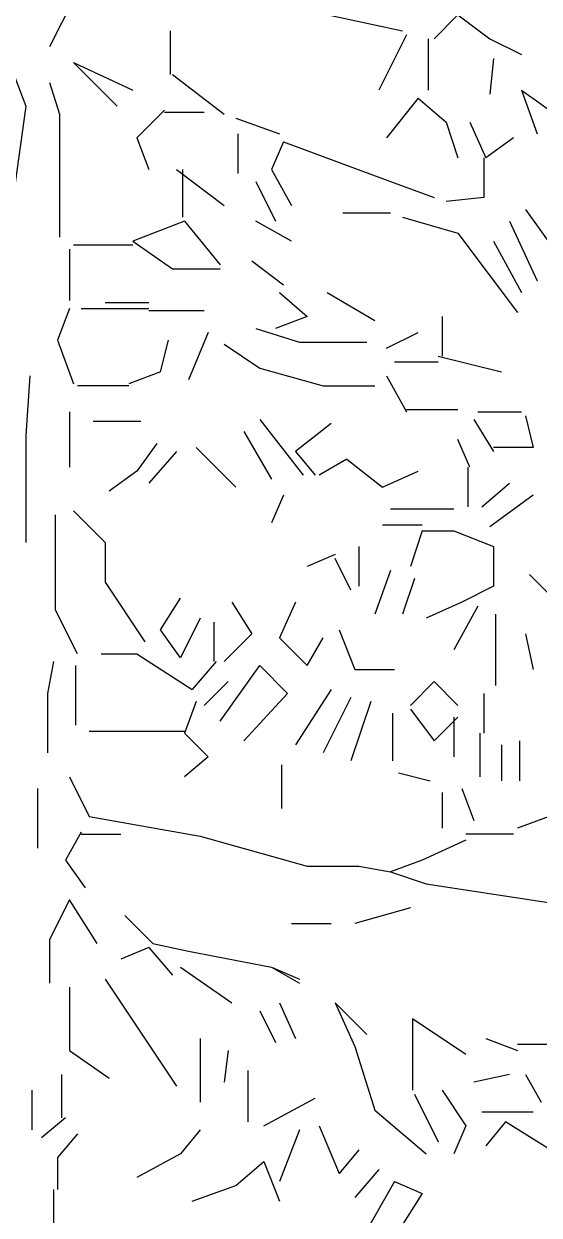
# Model space of a CAD drawing. Header units: millimetres. Extents: x 79741 to 173011, y 86123 to 135501.
# Drawn here: x 122199 to 122847, y 98175 to 99672 of the extents above; entities that cross this region are included whole.
import ezdxf

# ---------------------------------------------------------------- set-up
doc = ezdxf.new("R2010")
doc.units = ezdxf.units.MM

# ---------------------------------------------------------------- blocks, each defined once
blk = doc.blocks.new('A$C53ED0D15')
at = {"linetype": 'Continuous'}
for p, q in [((2697.5, 6788.6), (2916.9, 6741.3)), ((2503.1, 6781.2), (2473.1, 6721.3)), ((2986.7, 6761.2), (2956.8, 6731.3)), ((2986.7, 6761.2), (3026.6, 6731.3)), ((2625.2, 6686.4), (2625.2, 6741.3)), ((2625.2, 6686.4), (2625.2, 6741.3)), ((2625.2, 6686.4), (2625.2, 6741.3)), ((2921.9, 6736.3), (2887, 6666.5)), ((2921.9, 6736.3), (2887, 6666.5)), ((2949.3, 6731.3), (2949.3, 6666.5)), ((3026.6, 6731.3), (3066.5, 6711.4)), ((2503.1, 6701.4), (2557.9, 6646.5)), ((2503.1, 6701.4), (2557.9, 6646.5)), ((2503.1, 6701.4), (2557.9, 6646.5)), ((2503.1, 6701.4), (2557.9, 6646.5)), ((2503.1, 6701.4), (2557.9, 6646.5)), ((2503.1, 6701.4), (2577.8, 6666.5)), ((2503.1, 6701.4), (2577.8, 6666.5)), ((2503.1, 6701.4), (2577.8, 6666.5)), ((3031.6, 6706.4), (3026.6, 6661.5)), ((3031.6, 6706.4), (3026.6, 6661.5)), ((3031.6, 6706.4), (3026.6, 6661.5)), ((2428.3, 6686.4), (2443.2, 6646.5)), ((2627.7, 6686.4), (2692.5, 6636.6)), ((2473.1, 6676.5), (2485.6, 6636.6)), ((3066.5, 6666.5), (3116.3, 6631.6)), ((3066.5, 6666.5), (3086.4, 6611.6)), ((2936.8, 6656.5), (2897, 6606.7)), ((2936.8, 6656.5), (2897, 6606.7)), ((2936.8, 6656.5), (2971.8, 6626.6)), ((2443.2, 6646.5), (2423.3, 6501.9)), ((2485.6, 6636.6), (2485.6, 6482)), ((2617.7, 6641.6), (2582.8, 6606.7)), ((2617.7, 6641.6), (2582.8, 6606.7)), ((2617.7, 6641.6), (2582.8, 6606.7)), ((2617.7, 6641.6), (2582.8, 6606.7)), ((2617.7, 6641.6), (2582.8, 6606.7)), ((2617.7, 6641.6), (2582.8, 6606.7)), ((2617.7, 6641.6), (2582.8, 6606.7)), ((2617.7, 6641.6), (2582.8, 6606.7)), ((2617.7, 6639.1), (2667.6, 6639.1)), ((2707.5, 6631.6), (2762.3, 6611.6)), ((2707.5, 6631.6), (2762.3, 6611.6)), ((2707.5, 6631.6), (2762.3, 6611.6)), ((2707.5, 6631.6), (2762.3, 6611.6)), ((2971.8, 6626.6), (2986.7, 6581.7)), ((3001.7, 6626.6), (3021.6, 6581.7)), ((2582.8, 6606.7), (2597.8, 6566.8)), ((2710, 6611.6), (2710, 6561.8)), ((3056.5, 6606.7), (3021.6, 6581.7)), ((2767.3, 6601.7), (2752.4, 6566.8)), ((2767.3, 6601.7), (2902, 6551.8)), ((2767.3, 6601.7), (2902, 6551.8)), ((2767.3, 6601.7), (2902, 6551.8)), ((2767.3, 6601.7), (2902, 6551.8)), ((2767.3, 6601.7), (2902, 6551.8)), ((2767.3, 6601.7), (2902, 6551.8)), ((2767.3, 6601.7), (2902, 6551.8)), ((2767.3, 6601.7), (2902, 6551.8)), ((3019.1, 6581.7), (3019.1, 6531.9)), ((2632.7, 6566.8), (2692.5, 6521.9)), ((2640.2, 6566.8), (2640.2, 6506.9)), ((2640.2, 6566.8), (2640.2, 6506.9)), ((2640.2, 6566.8), (2640.2, 6506.9)), ((2752.4, 6566.8), (2777.3, 6521.9)), ((2752.4, 6566.8), (2777.3, 6521.9)), ((2752.4, 6566.8), (2777.3, 6521.9)), ((2732.4, 6551.8), (2757.3, 6501.9)), ((2732.4, 6551.8), (2757.3, 6501.9)), ((2902, 6551.8), (2956.8, 6531.9)), ((2902, 6551.8), (2956.8, 6531.9)), ((2902, 6551.8), (2956.8, 6531.9)), ((2902, 6551.8), (2956.8, 6531.9)), ((2902, 6551.8), (2956.8, 6531.9)), ((3019.1, 6531.9), (2971.8, 6526.9)), ((3071.5, 6516.9), (3146.3, 6412.2)), ((3071.5, 6516.9), (3146.3, 6412.2)), ((3071.5, 6516.9), (3146.3, 6412.2)), ((2642.7, 6501.9), (2577.8, 6477)), ((2642.7, 6501.9), (2687.5, 6447.1)), ((2642.7, 6501.9), (2687.5, 6447.1)), ((2642.7, 6501.9), (2687.5, 6447.1)), ((2777.3, 6477), (2732.4, 6501.9)), ((2902, 6511.9), (2842.1, 6511.9)), ((2916.9, 6506.9), (2986.7, 6487)), ((2916.9, 6506.9), (2986.7, 6487)), ((2916.9, 6506.9), (2986.7, 6487)), ((3051.5, 6501.9), (3086.4, 6427.1)), ((2986.7, 6487), (3061.5, 6387.3)), ((2986.7, 6487), (3061.5, 6387.3)), ((2986.7, 6487), (3061.5, 6387.3)), ((2577.8, 6472), (2503.1, 6472)), ((2577.8, 6477), (2627.7, 6442.1)), ((2577.8, 6477), (2627.7, 6442.1)), ((2577.8, 6477), (2627.7, 6442.1)), ((3031.6, 6477), (3066.5, 6412.2)), ((2498.1, 6467), (2498.1, 6402.2)), ((2498.1, 6467), (2498.1, 6402.2)), ((2498.1, 6467), (2498.1, 6402.2)), ((2498.1, 6467), (2498.1, 6402.2)), ((2498.1, 6467), (2498.1, 6402.2)), ((2627.7, 6442.1), (2687.5, 6442.1)), ((2627.7, 6442.1), (2687.5, 6442.1)), ((2627.7, 6442.1), (2687.5, 6442.1)), ((2727.4, 6452.1), (2767.3, 6422.2)), ((2727.4, 6452.1), (2767.3, 6422.2)), ((2762.3, 6412.2), (2797.2, 6382.3)), ((2822.2, 6412.2), (2882, 6377.3)), ((2542.9, 6399.7), (2597.8, 6399.7)), ((2498.1, 6392.2), (2483.1, 6352.4)), ((2498.1, 6392.2), (2483.1, 6352.4)), ((2513, 6392.2), (2597.8, 6392.2)), ((2597.8, 6389.8), (2667.6, 6389.8)), ((2797.2, 6382.3), (2757.3, 6367.3)), ((2797.2, 6382.3), (2757.3, 6367.3)), ((2966.8, 6382.3), (2966.8, 6332.4)), ((2966.8, 6382.3), (2966.8, 6332.4)), ((2732.4, 6367.3), (2787.3, 6349.9)), ((2732.4, 6367.3), (2787.3, 6349.9)), ((2483.1, 6352.4), (2503.1, 6297.5)), ((2483.1, 6352.4), (2503.1, 6297.5)), ((2612.7, 6312.5), (2622.7, 6352.4)), ((2612.7, 6312.5), (2622.7, 6352.4)), ((2672.6, 6362.3), (2647.7, 6302.5)), ((2672.6, 6362.3), (2647.7, 6302.5)), ((2672.6, 6362.3), (2647.7, 6302.5)), ((2672.6, 6362.3), (2647.7, 6302.5)), ((2672.6, 6362.3), (2647.7, 6302.5)), ((2787.3, 6349.9), (2872, 6349.9)), ((2787.3, 6349.9), (2872, 6349.9)), ((2897, 6342.4), (2936.8, 6362.3)), ((2897, 6342.4), (2936.8, 6362.3)), ((2692.5, 6347.4), (2737.4, 6317.5)), ((2961.8, 6324.9), (2906.9, 6324.9)), ((2961.8, 6324.9), (2906.9, 6324.9)), ((2961.8, 6332.4), (3041.6, 6312.5)), ((2961.8, 6332.4), (3041.6, 6312.5)), ((2961.8, 6332.4), (3041.6, 6312.5)), ((2961.8, 6332.4), (3041.6, 6312.5)), ((2961.8, 6332.4), (3041.6, 6312.5)), ((2961.8, 6332.4), (3041.6, 6312.5)), ((2448.2, 6307.5), (2443.2, 6232.7)), ((2448.2, 6307.5), (2443.2, 6232.7)), ((2612.7, 6312.5), (2572.9, 6297.5)), ((2612.7, 6312.5), (2572.9, 6297.5)), ((2737.4, 6317.5), (2817.2, 6295)), ((2737.4, 6317.5), (2817.2, 6295)), ((2897, 6307.5), (2921.9, 6262.6)), ((2897, 6307.5), (2921.9, 6262.6)), ((2572.9, 6295), (2508, 6295)), ((2572.9, 6295), (2508, 6295)), ((2572.9, 6295), (2508, 6295)), ((2817.2, 6295), (2882, 6295)), ((2817.2, 6295), (2882, 6295)), ((2498.1, 6262.6), (2498.1, 6192.8)), ((2498.1, 6262.6), (2498.1, 6192.8)), ((2498.1, 6262.6), (2498.1, 6192.8)), ((2498.1, 6262.6), (2498.1, 6192.8)), ((2986.7, 6265.1), (2921.9, 6265.1)), ((2986.7, 6265.1), (2921.9, 6265.1)), ((3011.6, 6262.6), (3066.5, 6262.6)), ((2587.8, 6250.1), (2528, 6250.1)), ((2587.8, 6250.1), (2528, 6250.1)), ((2587.8, 6250.1), (2528, 6250.1)), ((2737.4, 6252.6), (2792.2, 6182.8)), ((2737.4, 6252.6), (2792.2, 6182.8)), ((2737.4, 6252.6), (2792.2, 6182.8)), ((2737.4, 6252.6), (2792.2, 6182.8)), ((2737.4, 6252.6), (2792.2, 6182.8)), ((2737.4, 6252.6), (2792.2, 6182.8)), ((2827.2, 6247.6), (2782.3, 6212.7)), ((3006.7, 6252.6), (3031.6, 6212.7)), ((3006.7, 6252.6), (3031.6, 6212.7)), ((3006.7, 6252.6), (3031.6, 6212.7)), ((3006.7, 6252.6), (3031.6, 6212.7)), ((3071.5, 6257.6), (3081.5, 6217.7)), ((2443.2, 6232.7), (2443.2, 6098.1)), ((2443.2, 6232.7), (2443.2, 6098.1)), ((2717.5, 6237.7), (2752.4, 6177.8)), ((2717.5, 6237.7), (2752.4, 6177.8)), ((2717.5, 6237.7), (2752.4, 6177.8)), ((2607.8, 6222.7), (2582.8, 6187.8)), ((2607.8, 6222.7), (2582.8, 6187.8)), ((2607.8, 6222.7), (2582.8, 6187.8)), ((2607.8, 6222.7), (2582.8, 6187.8)), ((2607.8, 6222.7), (2582.8, 6187.8)), ((2607.8, 6222.7), (2582.8, 6187.8)), ((2607.8, 6222.7), (2582.8, 6187.8)), ((2607.8, 6222.7), (2582.8, 6187.8)), ((2657.6, 6217.7), (2707.5, 6167.9)), ((3001.7, 6192.8), (2986.7, 6227.7)), ((3001.7, 6192.8), (2986.7, 6227.7)), ((3001.7, 6192.8), (2986.7, 6227.7)), ((3001.7, 6192.8), (2986.7, 6227.7)), ((3081.5, 6217.7), (3031.6, 6217.7)), ((2632.7, 6212.7), (2597.8, 6172.9)), ((2782.3, 6212.7), (2807.2, 6182.8)), ((2847.1, 6202.8), (2812.2, 6182.8)), ((2847.1, 6202.8), (2812.2, 6182.8)), ((2847.1, 6202.8), (2892, 6167.9)), ((2582.8, 6187.8), (2547.9, 6162.9)), ((2582.8, 6187.8), (2547.9, 6162.9)), ((2582.8, 6187.8), (2547.9, 6162.9)), ((2582.8, 6187.8), (2547.9, 6162.9)), ((2892, 6167.9), (2936.8, 6187.8)), ((2892, 6167.9), (2936.8, 6187.8)), ((2892, 6167.9), (2936.8, 6187.8)), ((2892, 6167.9), (2936.8, 6187.8)), ((2999.2, 6192.8), (2999.2, 6142.9)), ((3016.6, 6142.9), (3051.5, 6172.9)), ((2767.3, 6157.9), (2752.4, 6123)), ((3081.5, 6157.9), (3026.6, 6118)), ((2902, 6140.4), (2981.7, 6140.4)), ((2902, 6140.4), (2981.7, 6140.4)), ((2902, 6140.4), (2981.7, 6140.4)), ((2480.6, 6013.3), (2480.6, 6133)), ((2503.1, 6138), (2542.9, 6098.1)), ((2892, 6120.5), (2941.8, 6120.5)), ((2941.8, 6113), (2926.9, 6068.1)), ((2941.8, 6113), (2981.7, 6113)), ((2941.8, 6113), (2981.7, 6113)), ((2981.7, 6113), (3031.6, 6093.1)), ((2542.9, 6098.1), (2542.9, 6048.2)), ((2832.1, 6083.1), (2797.2, 6068.1)), ((2862, 6093.1), (2862, 6043.2)), ((2862, 6093.1), (2862, 6043.2)), ((3031.6, 6093.1), (3031.6, 6043.2)), ((2852.1, 6038.2), (2832.1, 6078.1)), ((2852.1, 6038.2), (2832.1, 6078.1)), ((2902, 6063.2), (2882, 6008.3)), ((2931.9, 6053.2), (2916.9, 6008.3)), ((2931.9, 6053.2), (2916.9, 6008.3)), ((3076.5, 6058.2), (3111.4, 6023.3)), ((2542.9, 6048.2), (2592.8, 5973.4)), ((3031.6, 6043.2), (2991.7, 6023.3)), ((2612.7, 5988.4), (2637.7, 6028.3)), ((2612.7, 5988.4), (2637.7, 6028.3)), ((2702.5, 6023.3), (2727.4, 5983.4)), ((2782.3, 6023.3), (2762.3, 5978.4)), ((2782.3, 6023.3), (2762.3, 5978.4)), ((2782.3, 6023.3), (2762.3, 5978.4)), ((2782.3, 6023.3), (2762.3, 5978.4)), ((2782.3, 6023.3), (2762.3, 5978.4)), ((2782.3, 6023.3), (2762.3, 5978.4)), ((2782.3, 6023.3), (2762.3, 5978.4)), ((2782.3, 6023.3), (2762.3, 5978.4)), ((2782.3, 6023.3), (2762.3, 5978.4)), ((2782.3, 6023.3), (2762.3, 5978.4)), ((2782.3, 6023.3), (2762.3, 5978.4)), ((2782.3, 6023.3), (2762.3, 5978.4)), ((2991.7, 6023.3), (2946.8, 6003.3)), ((2508, 5958.4), (2480.6, 6013.3)), ((3011.6, 6018.3), (2981.7, 5963.4)), ((3034.1, 6008.3), (3034.1, 5918.6)), ((2662.6, 6003.3), (2637.7, 5953.5)), ((2662.6, 6003.3), (2637.7, 5953.5)), ((2680.1, 5948.5), (2680.1, 5998.3)), ((2637.7, 5953.5), (2612.7, 5988.4)), ((2637.7, 5953.5), (2612.7, 5988.4)), ((2727.4, 5983.4), (2692.5, 5948.5)), ((2762.3, 5978.4), (2797.2, 5943.5)), ((2762.3, 5978.4), (2797.2, 5943.5)), ((2762.3, 5978.4), (2797.2, 5943.5)), ((2762.3, 5978.4), (2797.2, 5943.5)), ((2762.3, 5978.4), (2797.2, 5943.5)), ((2762.3, 5978.4), (2797.2, 5943.5)), ((2762.3, 5978.4), (2797.2, 5943.5)), ((2762.3, 5978.4), (2797.2, 5943.5)), ((2762.3, 5978.4), (2797.2, 5943.5)), ((2762.3, 5978.4), (2797.2, 5943.5)), ((2762.3, 5978.4), (2797.2, 5943.5)), ((2762.3, 5978.4), (2797.2, 5943.5)), ((2797.2, 5943.5), (2817.2, 5978.4)), ((2797.2, 5943.5), (2817.2, 5978.4)), ((2797.2, 5943.5), (2817.2, 5978.4)), ((2797.2, 5943.5), (2817.2, 5978.4)), ((2797.2, 5943.5), (2817.2, 5978.4)), ((2797.2, 5943.5), (2817.2, 5978.4)), ((2797.2, 5943.5), (2817.2, 5978.4)), ((2797.2, 5943.5), (2817.2, 5978.4)), ((2797.2, 5943.5), (2817.2, 5978.4)), ((2797.2, 5943.5), (2817.2, 5978.4)), ((2797.2, 5943.5), (2817.2, 5978.4)), ((2797.2, 5943.5), (2817.2, 5978.4)), ((2837.1, 5988.4), (2857.1, 5938.5)), ((2837.1, 5988.4), (2857.1, 5938.5)), ((3071.5, 5983.4), (3081.5, 5938.5)), ((2538, 5958.4), (2582.8, 5958.4)), ((2582.8, 5958.4), (2652.6, 5913.6)), ((2478.1, 5948.5), (2470.6, 5908.6)), ((2505.5, 5943.5), (2505.5, 5868.7)), ((2682.5, 5948.5), (2652.6, 5913.6)), ((2687.5, 5873.7), (2737.4, 5943.5)), ((2687.5, 5873.7), (2737.4, 5943.5)), ((2687.5, 5873.7), (2737.4, 5943.5)), ((2687.5, 5873.7), (2737.4, 5943.5)), ((2687.5, 5873.7), (2737.4, 5943.5)), ((2737.4, 5943.5), (2772.3, 5908.6)), ((2737.4, 5943.5), (2772.3, 5908.6)), ((2737.4, 5943.5), (2772.3, 5908.6)), ((2737.4, 5943.5), (2772.3, 5908.6)), ((2737.4, 5943.5), (2772.3, 5908.6)), ((2857.1, 5938.5), (2906.9, 5938.5)), ((2857.1, 5938.5), (2906.9, 5938.5)), ((2697.5, 5923.5), (2667.6, 5893.6)), ((2697.5, 5923.5), (2667.6, 5893.6)), ((2697.5, 5923.5), (2667.6, 5893.6)), ((2827.2, 5913.6), (2782.3, 5843.8)), ((2827.2, 5913.6), (2782.3, 5843.8)), ((2956.8, 5923.5), (2926.9, 5893.6)), ((2956.8, 5923.5), (2986.7, 5893.6)), ((2470.6, 5908.6), (2470.6, 5833.8)), ((2657.6, 5898.6), (2642.7, 5858.7)), ((2657.6, 5898.6), (2642.7, 5858.7)), ((2772.3, 5908.6), (2717.5, 5848.8)), ((2772.3, 5908.6), (2717.5, 5848.8)), ((2772.3, 5908.6), (2717.5, 5848.8)), ((2772.3, 5908.6), (2717.5, 5848.8)), ((2772.3, 5908.6), (2717.5, 5848.8)), ((2852.1, 5903.6), (2817.2, 5833.8)), ((2877, 5898.6), (2852.1, 5823.8)), ((3019.1, 5908.6), (3019.1, 5858.7)), ((2904.4, 5883.7), (2904.4, 5823.8)), ((2904.4, 5883.7), (2904.4, 5823.8)), ((2904.4, 5883.7), (2904.4, 5823.8)), ((2904.4, 5883.7), (2904.4, 5823.8)), ((2904.4, 5883.7), (2904.4, 5823.8)), ((2904.4, 5883.7), (2904.4, 5823.8)), ((2904.4, 5883.7), (2904.4, 5823.8)), ((2926.9, 5888.6), (2956.8, 5848.8)), ((2926.9, 5888.6), (2956.8, 5848.8)), ((2926.9, 5888.6), (2956.8, 5848.8)), ((2926.9, 5888.6), (2956.8, 5848.8)), ((2986.7, 5878.7), (2956.8, 5848.8)), ((2986.7, 5878.7), (2956.8, 5848.8)), ((2981.7, 5878.7), (2981.7, 5828.8)), ((2523, 5861.2), (2642.7, 5861.2)), ((2523, 5861.2), (2642.7, 5861.2)), ((2642.7, 5858.7), (2672.6, 5828.8)), ((3014.1, 5858.7), (3014.1, 5803.9)), ((3014.1, 5858.7), (3014.1, 5803.9)), ((3041.6, 5843.8), (3041.6, 5798.9)), ((3041.6, 5843.8), (3041.6, 5798.9)), ((3041.6, 5843.8), (3041.6, 5798.9)), ((3064, 5848.8), (3064, 5798.9)), ((3064, 5848.8), (3064, 5798.9)), ((2672.6, 5828.8), (2642.7, 5803.9)), ((2672.6, 5828.8), (2642.7, 5803.9)), ((2764.8, 5818.8), (2764.8, 5764)), ((2911.9, 5808.9), (2951.8, 5798.9)), ((2911.9, 5808.9), (2951.8, 5798.9)), ((2911.9, 5808.9), (2951.8, 5798.9)), ((2911.9, 5808.9), (2951.8, 5798.9)), ((2498.1, 5803.9), (2523, 5754)), ((2498.1, 5803.9), (2523, 5754)), ((2458.2, 5714.1), (2458.2, 5788.9)), ((2458.2, 5714.1), (2458.2, 5788.9)), ((2966.8, 5783.9), (2966.8, 5739.1)), ((2991.7, 5788.9), (3006.7, 5749)), ((2991.7, 5788.9), (3006.7, 5749)), ((2523, 5754), (2662.6, 5729.1)), ((3101.4, 5754), (3061.5, 5739.1)), ((2513, 5734.1), (2493.1, 5699.2)), ((2513, 5734.1), (2493.1, 5699.2)), ((2513, 5734.1), (2493.1, 5699.2)), ((2513, 5734.1), (2493.1, 5699.2)), ((2513, 5734.1), (2493.1, 5699.2)), ((2513, 5734.1), (2493.1, 5699.2)), ((2513, 5734.1), (2493.1, 5699.2)), ((2513, 5734.1), (2493.1, 5699.2)), ((2513, 5734.1), (2493.1, 5699.2)), ((2513, 5731.6), (2562.9, 5731.6)), ((2662.6, 5729.1), (2797.2, 5691.7)), ((2996.7, 5724.1), (2941.8, 5699.2)), ((3056.5, 5731.6), (2996.7, 5731.6)), ((3056.5, 5731.6), (2996.7, 5731.6)), ((3056.5, 5731.6), (2996.7, 5731.6)), ((3056.5, 5731.6), (2996.7, 5731.6)), ((3056.5, 5731.6), (2996.7, 5731.6)), ((3056.5, 5731.6), (2996.7, 5731.6)), ((2493.1, 5699.2), (2518, 5664.3)), ((2493.1, 5699.2), (2518, 5664.3)), ((2493.1, 5699.2), (2518, 5664.3)), ((2493.1, 5699.2), (2518, 5664.3)), ((2493.1, 5699.2), (2518, 5664.3)), ((2493.1, 5699.2), (2518, 5664.3)), ((2493.1, 5699.2), (2518, 5664.3)), ((2493.1, 5699.2), (2518, 5664.3)), ((2493.1, 5699.2), (2518, 5664.3)), ((2797.2, 5691.7), (2862, 5691.7)), ((2862, 5691.7), (2902, 5684.2)), ((2941.8, 5699.2), (2902, 5684.2)), ((2941.8, 5699.2), (2902, 5684.2)), ((2941.8, 5699.2), (2902, 5684.2)), ((2941.8, 5699.2), (2902, 5684.2)), ((2941.8, 5699.2), (2902, 5684.2)), ((2902, 5684.2), (2946.8, 5669.3)), ((2902, 5684.2), (2946.8, 5669.3)), ((2902, 5684.2), (2946.8, 5669.3)), ((2946.8, 5669.3), (3176.2, 5634.3)), ((2498.1, 5649.3), (2473.1, 5599.4)), ((2498.1, 5649.3), (2473.1, 5599.4)), ((2498.1, 5649.3), (2473.1, 5599.4)), ((2498.1, 5649.3), (2473.1, 5599.4)), ((2498.1, 5649.3), (2473.1, 5599.4)), ((2533, 5594.5), (2498.1, 5649.3)), ((2533, 5594.5), (2498.1, 5649.3)), ((2533, 5594.5), (2498.1, 5649.3)), ((2533, 5594.5), (2498.1, 5649.3)), ((2533, 5594.5), (2498.1, 5649.3)), ((2567.9, 5629.4), (2602.8, 5594.5)), ((2926.9, 5639.3), (2857.1, 5619.4)), ((2777.3, 5619.4), (2827.2, 5619.4)), ((2473.1, 5599.4), (2473.1, 5544.6)), ((2473.1, 5599.4), (2473.1, 5544.6)), ((2473.1, 5599.4), (2473.1, 5544.6)), ((2473.1, 5599.4), (2473.1, 5544.6)), ((2473.1, 5599.4), (2473.1, 5544.6)), ((2597.8, 5589.5), (2562.9, 5574.5)), ((2597.8, 5589.5), (2627.7, 5554.6)), ((2602.8, 5594.5), (2647.7, 5584.5)), ((2602.8, 5594.5), (2647.7, 5584.5)), ((2602.8, 5594.5), (2647.7, 5584.5)), ((2647.7, 5584.5), (2752.4, 5564.5)), ((2647.7, 5584.5), (2752.4, 5564.5)), ((2637.7, 5564.5), (2702.5, 5519.7)), ((2752.4, 5564.5), (2787.3, 5549.6)), ((2752.4, 5564.5), (2787.3, 5544.6)), ((2752.4, 5564.5), (2787.3, 5544.6)), ((2752.4, 5564.5), (2787.3, 5544.6)), ((2752.4, 5564.5), (2787.3, 5544.6)), ((2752.4, 5564.5), (2787.3, 5544.6)), ((2498.1, 5539.6), (2498.1, 5459.8)), ((2542.9, 5549.6), (2632.7, 5415)), ((2737.4, 5509.7), (2757.3, 5469.8)), ((2762.3, 5519.7), (2782.3, 5474.8)), ((2832.1, 5519.7), (2857.1, 5464.8)), ((2832.1, 5519.7), (2872, 5479.8)), ((2832.1, 5519.7), (2872, 5479.8)), ((2832.1, 5519.7), (2872, 5479.8)), ((2832.1, 5519.7), (2872, 5479.8)), ((2832.1, 5519.7), (2857.1, 5464.8)), ((2832.1, 5519.7), (2857.1, 5464.8)), ((2996.7, 5454.8), (2929.4, 5499.7)), ((2929.4, 5499.7), (2929.4, 5410)), ((2662.6, 5474.8), (2662.6, 5395)), ((2857.1, 5464.8), (2882, 5385)), ((3021.6, 5474.8), (3061.5, 5459.8)), ((3021.6, 5474.8), (3061.5, 5459.8)), ((3111.4, 5467.3), (3061.5, 5467.3)), ((2498.1, 5459.8), (2547.9, 5424.9)), ((2697.5, 5459.8), (2692.5, 5419.9)), ((2697.5, 5459.8), (2692.5, 5419.9)), ((2722.4, 5434.9), (2722.4, 5370.1)), ((2488.1, 5429.9), (2488.1, 5375.1)), ((3051.5, 5429.9), (3006.7, 5419.9)), ((3051.5, 5429.9), (3006.7, 5419.9)), ((3071.5, 5429.9), (3091.4, 5395)), ((2450.7, 5410), (2450.7, 5360.1)), ((2931.9, 5405), (2961.8, 5345.2)), ((2966.8, 5410), (2996.7, 5365.1)), ((2742.4, 5365.1), (2807.2, 5400)), ((2493.1, 5375.1), (2463.1, 5350.1)), ((2882, 5385), (2946.8, 5330.2)), ((3016.6, 5382.6), (3081.5, 5382.6)), ((3016.6, 5382.6), (3081.5, 5382.6)), ((2662.6, 5360.1), (2637.7, 5330.2)), ((2662.6, 5360.1), (2637.7, 5330.2)), ((2787.3, 5360.1), (2762.3, 5295.3)), ((2787.3, 5360.1), (2762.3, 5295.3)), ((2812.2, 5365.1), (2837.1, 5305.3)), ((2996.7, 5365.1), (2981.7, 5330.2)), ((2996.7, 5365.1), (2981.7, 5330.2)), ((2996.7, 5365.1), (2981.7, 5330.2)), ((2996.7, 5365.1), (2981.7, 5330.2)), ((2996.7, 5365.1), (2981.7, 5330.2)), ((2996.7, 5365.1), (2981.7, 5330.2)), ((3046.5, 5370.1), (3021.6, 5340.2)), ((3046.5, 5370.1), (3021.6, 5340.2)), ((3126.3, 5320.2), (3046.5, 5370.1)), ((3126.3, 5320.2), (3046.5, 5370.1)), ((2508, 5355.1), (2483.1, 5325.2)), ((2637.7, 5330.2), (2582.8, 5300.3)), ((2862, 5335.2), (2837.1, 5305.3)), ((2483.1, 5325.2), (2483.1, 5285.3)), ((2707.5, 5290.3), (2742.4, 5320.2)), ((2707.5, 5290.3), (2742.4, 5320.2)), ((2742.4, 5320.2), (2762.3, 5270.4)), ((2742.4, 5320.2), (2762.3, 5270.4)), ((2887, 5310.2), (2857.1, 5275.3)), ((2478.1, 5285.3), (2478.1, 5056)), ((2652.6, 5270.4), (2707.5, 5290.3)), ((2652.6, 5270.4), (2707.5, 5290.3)), ((2906.9, 5295.3), (2867, 5225.5)), ((2906.9, 5295.3), (2867, 5225.5)), ((2906.9, 5295.3), (2941.8, 5280.3)), ((2941.8, 5280.3), (2906.9, 5225.5))]:
    blk.add_line(p, q, dxfattribs=at)

msp = doc.modelspace()

# ---------------------------------------------------------------- block references
msp.add_blockref('A$C53ED0D15', (119757.9, 92921.8))

doc.saveas('drawing.dxf')
